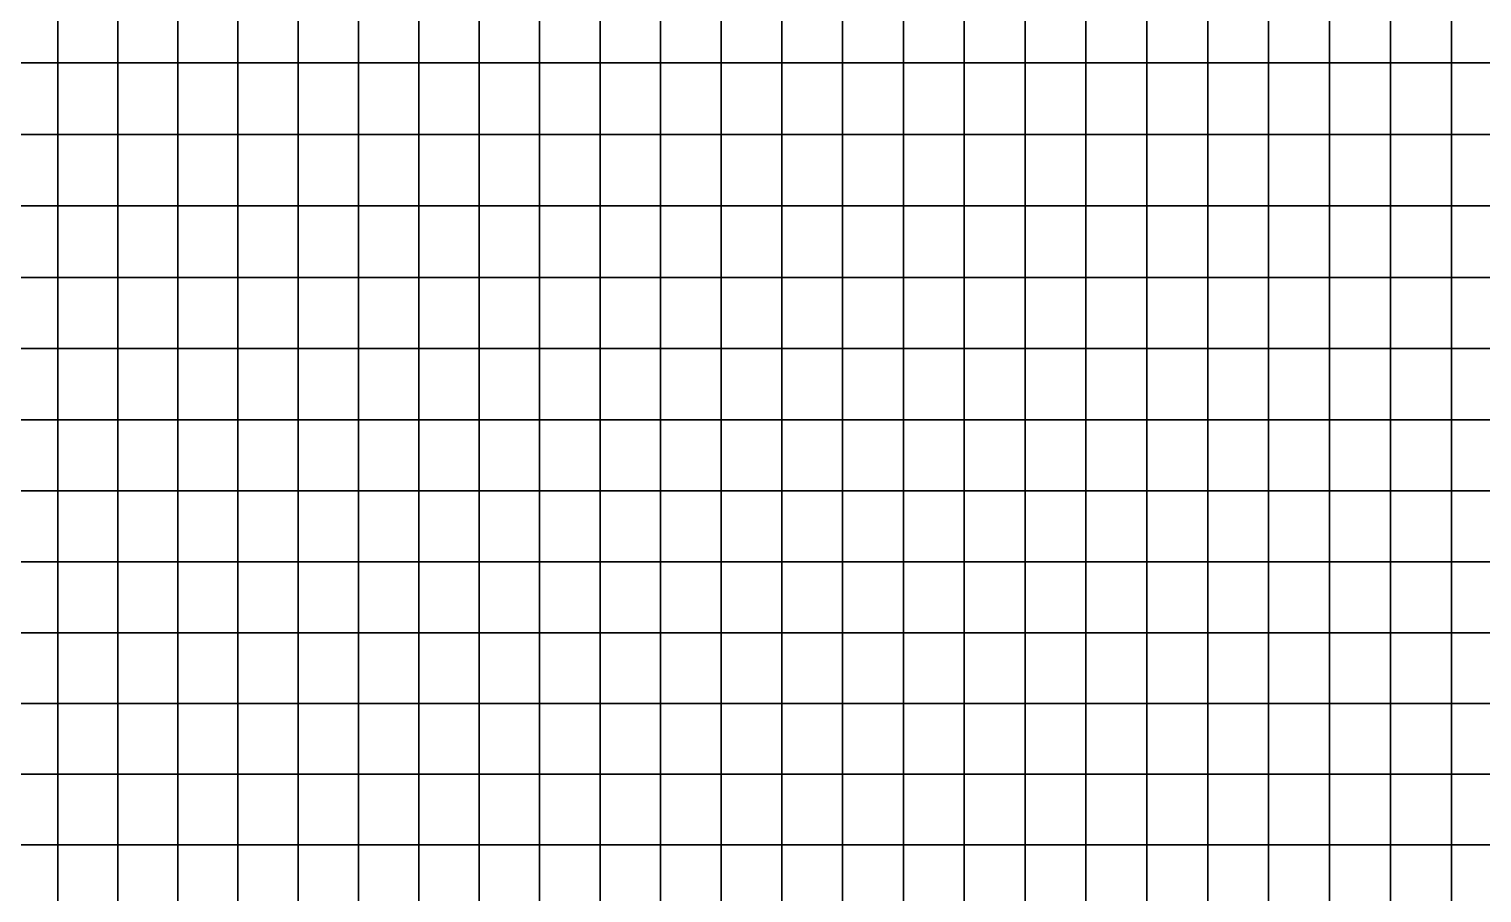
# Model space of a CAD drawing. Header units: inches. Extents: x 35.3 to 60.3, y 27 to 57.
# Drawn here: x 41.57 to 47.92, y 30.82 to 34.6 of the extents above; entities that cross this region are included whole.
import ezdxf

# ---------------------------------------------------------------- set-up
doc = ezdxf.new("R2010")
doc.units = ezdxf.units.IN
doc.header["$MEASUREMENT"] = 0
doc.layers.add('Shell', color=1, linetype='Continuous')

msp = doc.modelspace()

# ---------------------------------------------------------------- linework, layer by layer
at = {"layer": 'Shell'}
for points in [[(41.6937, 34.7638, 15.6587), (41.4321, 34.7638, 15.6075), (41.4321, 34.4503, 15.5563), (41.6937, 34.4503, 15.6075)], [(41.9557, 34.7638, 15.7077), (41.6937, 34.7638, 15.6587), (41.6937, 34.4503, 15.6075), (41.9557, 34.4503, 15.6566)], [(42.2181, 34.7638, 15.7546), (41.9557, 34.7638, 15.7077), (41.9557, 34.4503, 15.6566), (42.2181, 34.4503, 15.7035)], [(42.4808, 34.7638, 15.7993), (42.2181, 34.7638, 15.7546), (42.2181, 34.4503, 15.7035), (42.4808, 34.4503, 15.7482)], [(42.7439, 34.7638, 15.8419), (42.4808, 34.7638, 15.7993), (42.4808, 34.4503, 15.7482), (42.7439, 34.4503, 15.7908)], [(43.0074, 34.7638, 15.8823), (42.7439, 34.7638, 15.8419), (42.7439, 34.4503, 15.7908), (43.0074, 34.4503, 15.8312)], [(43.2712, 34.7638, 15.9206), (43.0074, 34.7638, 15.8823), (43.0074, 34.4503, 15.8312), (43.2712, 34.4503, 15.8694)], [(43.5353, 34.7638, 15.9566), (43.2712, 34.7638, 15.9206), (43.2712, 34.4503, 15.8694), (43.5353, 34.4503, 15.9055)], [(43.5353, 34.7638, 15.9566), (43.5353, 34.4503, 15.9055), (43.7996, 34.4503, 15.9394), (43.7996, 34.7638, 15.9905)], [(43.7996, 34.7638, 15.9905), (43.7996, 34.4503, 15.9394), (44.0643, 34.4503, 15.9711), (44.0643, 34.7638, 16.0222)], [(44.0643, 34.7638, 16.0222), (44.0643, 34.4503, 15.9711), (44.3292, 34.4503, 16.0006), (44.3292, 34.7638, 16.0517)], [(44.3292, 34.7638, 16.0517), (44.3292, 34.4503, 16.0006), (44.5943, 34.4503, 16.028), (44.5943, 34.7638, 16.0791)], [(44.5943, 34.7638, 16.0791), (44.5943, 34.4503, 16.028), (44.8597, 34.4503, 16.0531), (44.8597, 34.7638, 16.1043)], [(44.8597, 34.7638, 16.1043), (44.8597, 34.4503, 16.0531), (45.1252, 34.4503, 16.0761), (45.1252, 34.7638, 16.1272)], [(45.1252, 34.7638, 16.1272), (45.1252, 34.4503, 16.0761), (45.3909, 34.4503, 16.0969), (45.3909, 34.7638, 16.1481)], [(45.3909, 34.7638, 16.1481), (45.3909, 34.4503, 16.0969), (45.6568, 34.4503, 16.1155), (45.6568, 34.7638, 16.1667)], [(45.9228, 34.7638, 16.1831), (45.6568, 34.7638, 16.1667), (45.6568, 34.4503, 16.1155), (45.9228, 34.4503, 16.132)], [(46.189, 34.7638, 16.1973), (45.9228, 34.7638, 16.1831), (45.9228, 34.4503, 16.132), (46.189, 34.4503, 16.1462)], [(46.4553, 34.7638, 16.2094), (46.189, 34.7638, 16.1973), (46.189, 34.4503, 16.1462), (46.4553, 34.4503, 16.1583)], [(46.7216, 34.7638, 16.2193), (46.4553, 34.7638, 16.2094), (46.4553, 34.4503, 16.1583), (46.7216, 34.4503, 16.1681)], [(46.9881, 34.7638, 16.2269), (46.7216, 34.7638, 16.2193), (46.7216, 34.4503, 16.1681), (46.9881, 34.4503, 16.1758)], [(47.2545, 34.7638, 16.2324), (46.9881, 34.7638, 16.2269), (46.9881, 34.4503, 16.1758), (47.2545, 34.4503, 16.1813)], [(47.5211, 34.7638, 16.2357), (47.2545, 34.7638, 16.2324), (47.2545, 34.4503, 16.1813), (47.5211, 34.4503, 16.1846)], [(47.7876, 34.7638, 16.2368), (47.5211, 34.7638, 16.2357), (47.5211, 34.4503, 16.1846), (47.7876, 34.4503, 16.1857)], [(47.7876, 34.7638, 16.2368), (47.7876, 34.4503, 16.1857), (48.0541, 34.4503, 16.1846), (48.0541, 34.7638, 16.2357)], [(41.6937, 34.1372, 15.5542), (41.6937, 34.4503, 15.6075), (41.4321, 34.4503, 15.5563), (41.4321, 34.1372, 15.503)], [(41.9557, 34.1372, 15.6033), (41.9557, 34.4503, 15.6566), (41.6937, 34.4503, 15.6075), (41.6937, 34.1372, 15.5542)], [(42.2181, 34.1372, 15.6502), (42.2181, 34.4503, 15.7035), (41.9557, 34.4503, 15.6566), (41.9557, 34.1372, 15.6033)], [(42.4808, 34.1372, 15.6949), (42.4808, 34.4503, 15.7482), (42.2181, 34.4503, 15.7035), (42.2181, 34.1372, 15.6502)], [(42.7439, 34.1372, 15.7375), (42.7439, 34.4503, 15.7908), (42.4808, 34.4503, 15.7482), (42.4808, 34.1372, 15.6949)], [(43.0074, 34.1372, 15.7779), (43.0074, 34.4503, 15.8312), (42.7439, 34.4503, 15.7908), (42.7439, 34.1372, 15.7375)], [(43.2712, 34.1372, 15.8161), (43.2712, 34.4503, 15.8694), (43.0074, 34.4503, 15.8312), (43.0074, 34.1372, 15.7779)], [(43.5353, 34.1372, 15.8522), (43.5353, 34.4503, 15.9055), (43.2712, 34.4503, 15.8694), (43.2712, 34.1372, 15.8161)], [(43.5353, 34.1372, 15.8522), (43.7996, 34.1372, 15.8861), (43.7996, 34.4503, 15.9394), (43.5353, 34.4503, 15.9055)], [(43.7996, 34.1372, 15.8861), (44.0643, 34.1372, 15.9178), (44.0643, 34.4503, 15.9711), (43.7996, 34.4503, 15.9394)], [(44.0643, 34.1372, 15.9178), (44.3292, 34.1372, 15.9473), (44.3292, 34.4503, 16.0006), (44.0643, 34.4503, 15.9711)], [(44.3292, 34.1372, 15.9473), (44.5943, 34.1372, 15.9747), (44.5943, 34.4503, 16.028), (44.3292, 34.4503, 16.0006)], [(44.5943, 34.1372, 15.9747), (44.8597, 34.1372, 15.9998), (44.8597, 34.4503, 16.0531), (44.5943, 34.4503, 16.028)], [(44.8597, 34.1372, 15.9998), (45.1252, 34.1372, 16.0228), (45.1252, 34.4503, 16.0761), (44.8597, 34.4503, 16.0531)], [(45.1252, 34.1372, 16.0228), (45.3909, 34.1372, 16.0436), (45.3909, 34.4503, 16.0969), (45.1252, 34.4503, 16.0761)], [(45.3909, 34.1372, 16.0436), (45.6568, 34.1372, 16.0622), (45.6568, 34.4503, 16.1155), (45.3909, 34.4503, 16.0969)], [(45.9228, 34.1372, 16.0787), (45.9228, 34.4503, 16.132), (45.6568, 34.4503, 16.1155), (45.6568, 34.1372, 16.0622)], [(46.189, 34.1372, 16.0929), (46.189, 34.4503, 16.1462), (45.9228, 34.4503, 16.132), (45.9228, 34.1372, 16.0787)], [(46.4553, 34.1372, 16.105), (46.4553, 34.4503, 16.1583), (46.189, 34.4503, 16.1462), (46.189, 34.1372, 16.0929)], [(46.7216, 34.1372, 16.1148), (46.7216, 34.4503, 16.1681), (46.4553, 34.4503, 16.1583), (46.4553, 34.1372, 16.105)], [(46.9881, 34.1372, 16.1225), (46.9881, 34.4503, 16.1758), (46.7216, 34.4503, 16.1681), (46.7216, 34.1372, 16.1148)], [(47.2545, 34.1372, 16.128), (47.2545, 34.4503, 16.1813), (46.9881, 34.4503, 16.1758), (46.9881, 34.1372, 16.1225)], [(47.5211, 34.1372, 16.1313), (47.5211, 34.4503, 16.1846), (47.2545, 34.4503, 16.1813), (47.2545, 34.1372, 16.128)], [(47.7876, 34.1372, 16.1324), (47.7876, 34.4503, 16.1857), (47.5211, 34.4503, 16.1846), (47.5211, 34.1372, 16.1313)], [(47.7876, 34.1372, 16.1324), (48.0541, 34.1372, 16.1313), (48.0541, 34.4503, 16.1846), (47.7876, 34.4503, 16.1857)], [(41.6937, 33.8245, 15.4988), (41.6937, 34.1372, 15.5542), (41.4321, 34.1372, 15.503), (41.4321, 33.8245, 15.4476)], [(41.9557, 33.8245, 15.5478), (41.9557, 34.1372, 15.6033), (41.6937, 34.1372, 15.5542), (41.6937, 33.8245, 15.4988)], [(42.2181, 33.8245, 15.5947), (42.2181, 34.1372, 15.6502), (41.9557, 34.1372, 15.6033), (41.9557, 33.8245, 15.5478)], [(42.4808, 33.8245, 15.6395), (42.4808, 34.1372, 15.6949), (42.2181, 34.1372, 15.6502), (42.2181, 33.8245, 15.5947)], [(42.7439, 33.8245, 15.682), (42.7439, 34.1372, 15.7375), (42.4808, 34.1372, 15.6949), (42.4808, 33.8245, 15.6395)], [(43.0074, 33.8245, 15.7224), (43.0074, 34.1372, 15.7779), (42.7439, 34.1372, 15.7375), (42.7439, 33.8245, 15.682)], [(43.2712, 33.8245, 15.7607), (43.2712, 34.1372, 15.8161), (43.0074, 34.1372, 15.7779), (43.0074, 33.8245, 15.7224)], [(43.5353, 33.8245, 15.7967), (43.5353, 34.1372, 15.8522), (43.2712, 34.1372, 15.8161), (43.2712, 33.8245, 15.7607)], [(43.5353, 33.8245, 15.7967), (43.7996, 33.8245, 15.8306), (43.7996, 34.1372, 15.8861), (43.5353, 34.1372, 15.8522)], [(43.7996, 33.8245, 15.8306), (44.0643, 33.8245, 15.8623), (44.0643, 34.1372, 15.9178), (43.7996, 34.1372, 15.8861)], [(44.0643, 33.8245, 15.8623), (44.3292, 33.8245, 15.8919), (44.3292, 34.1372, 15.9473), (44.0643, 34.1372, 15.9178)], [(44.3292, 33.8245, 15.8919), (44.5943, 33.8245, 15.9192), (44.5943, 34.1372, 15.9747), (44.3292, 34.1372, 15.9473)], [(44.5943, 33.8245, 15.9192), (44.8597, 33.8245, 15.9444), (44.8597, 34.1372, 15.9998), (44.5943, 34.1372, 15.9747)], [(44.8597, 33.8245, 15.9444), (45.1252, 33.8245, 15.9674), (45.1252, 34.1372, 16.0228), (44.8597, 34.1372, 15.9998)], [(45.1252, 33.8245, 15.9674), (45.3909, 33.8245, 15.9882), (45.3909, 34.1372, 16.0436), (45.1252, 34.1372, 16.0228)], [(45.3909, 33.8245, 15.9882), (45.6568, 33.8245, 16.0068), (45.6568, 34.1372, 16.0622), (45.3909, 34.1372, 16.0436)], [(45.9228, 33.8245, 16.0232), (45.9228, 34.1372, 16.0787), (45.6568, 34.1372, 16.0622), (45.6568, 33.8245, 16.0068)], [(46.189, 33.8245, 16.0375), (46.189, 34.1372, 16.0929), (45.9228, 34.1372, 16.0787), (45.9228, 33.8245, 16.0232)], [(46.4553, 33.8245, 16.0495), (46.4553, 34.1372, 16.105), (46.189, 34.1372, 16.0929), (46.189, 33.8245, 16.0375)], [(46.7216, 33.8245, 16.0594), (46.7216, 34.1372, 16.1148), (46.4553, 34.1372, 16.105), (46.4553, 33.8245, 16.0495)], [(46.9881, 33.8245, 16.0671), (46.9881, 34.1372, 16.1225), (46.7216, 34.1372, 16.1148), (46.7216, 33.8245, 16.0594)], [(47.2545, 33.8245, 16.0726), (47.2545, 34.1372, 16.128), (46.9881, 34.1372, 16.1225), (46.9881, 33.8245, 16.0671)], [(47.5211, 33.8245, 16.0758), (47.5211, 34.1372, 16.1313), (47.2545, 34.1372, 16.128), (47.2545, 33.8245, 16.0726)], [(47.7876, 33.8245, 16.0769), (47.7876, 34.1372, 16.1324), (47.5211, 34.1372, 16.1313), (47.5211, 33.8245, 16.0758)], [(47.7876, 33.8245, 16.0769), (48.0541, 33.8245, 16.0758), (48.0541, 34.1372, 16.1313), (47.7876, 34.1372, 16.1324)], [(41.6937, 33.5121, 15.4412), (41.6937, 33.8245, 15.4988), (41.4321, 33.8245, 15.4476), (41.4321, 33.5121, 15.39)], [(41.9557, 33.5121, 15.4903), (41.9557, 33.8245, 15.5478), (41.6937, 33.8245, 15.4988), (41.6937, 33.5121, 15.4412)], [(42.2181, 33.5121, 15.5371), (42.2181, 33.8245, 15.5947), (41.9557, 33.8245, 15.5478), (41.9557, 33.5121, 15.4903)], [(42.4808, 33.5121, 15.5819), (42.4808, 33.8245, 15.6395), (42.2181, 33.8245, 15.5947), (42.2181, 33.5121, 15.5371)], [(42.7439, 33.5121, 15.6244), (42.7439, 33.8245, 15.682), (42.4808, 33.8245, 15.6395), (42.4808, 33.5121, 15.5819)], [(43.0074, 33.5121, 15.6649), (43.0074, 33.8245, 15.7224), (42.7439, 33.8245, 15.682), (42.7439, 33.5121, 15.6244)], [(43.2712, 33.5121, 15.7031), (43.2712, 33.8245, 15.7607), (43.0074, 33.8245, 15.7224), (43.0074, 33.5121, 15.6649)], [(43.5353, 33.5121, 15.7391), (43.5353, 33.8245, 15.7967), (43.2712, 33.8245, 15.7607), (43.2712, 33.5121, 15.7031)], [(43.5353, 33.5121, 15.7391), (43.7996, 33.5121, 15.773), (43.7996, 33.8245, 15.8306), (43.5353, 33.8245, 15.7967)], [(43.7996, 33.5121, 15.773), (44.0643, 33.5121, 15.8047), (44.0643, 33.8245, 15.8623), (43.7996, 33.8245, 15.8306)], [(44.0643, 33.5121, 15.8047), (44.3292, 33.5121, 15.8343), (44.3292, 33.8245, 15.8919), (44.0643, 33.8245, 15.8623)], [(44.3292, 33.5121, 15.8343), (44.5943, 33.5121, 15.8616), (44.5943, 33.8245, 15.9192), (44.3292, 33.8245, 15.8919)], [(44.5943, 33.5121, 15.8616), (44.8597, 33.5121, 15.8868), (44.8597, 33.8245, 15.9444), (44.5943, 33.8245, 15.9192)], [(44.8597, 33.5121, 15.8868), (45.1252, 33.5121, 15.9098), (45.1252, 33.8245, 15.9674), (44.8597, 33.8245, 15.9444)], [(45.1252, 33.5121, 15.9098), (45.3909, 33.5121, 15.9306), (45.3909, 33.8245, 15.9882), (45.1252, 33.8245, 15.9674)], [(45.3909, 33.5121, 15.9306), (45.6568, 33.5121, 15.9492), (45.6568, 33.8245, 16.0068), (45.3909, 33.8245, 15.9882)], [(45.9228, 33.5121, 15.9656), (45.9228, 33.8245, 16.0232), (45.6568, 33.8245, 16.0068), (45.6568, 33.5121, 15.9492)], [(46.189, 33.5121, 15.9799), (46.189, 33.8245, 16.0375), (45.9228, 33.8245, 16.0232), (45.9228, 33.5121, 15.9656)], [(46.4553, 33.5121, 15.9919), (46.4553, 33.8245, 16.0495), (46.189, 33.8245, 16.0375), (46.189, 33.5121, 15.9799)], [(46.7216, 33.5121, 16.0018), (46.7216, 33.8245, 16.0594), (46.4553, 33.8245, 16.0495), (46.4553, 33.5121, 15.9919)], [(46.9881, 33.5121, 16.0095), (46.9881, 33.8245, 16.0671), (46.7216, 33.8245, 16.0594), (46.7216, 33.5121, 16.0018)], [(47.2545, 33.5121, 16.015), (47.2545, 33.8245, 16.0726), (46.9881, 33.8245, 16.0671), (46.9881, 33.5121, 16.0095)], [(47.5211, 33.5121, 16.0183), (47.5211, 33.8245, 16.0758), (47.2545, 33.8245, 16.0726), (47.2545, 33.5121, 16.015)], [(47.7876, 33.5121, 16.0194), (47.7876, 33.8245, 16.0769), (47.5211, 33.8245, 16.0758), (47.5211, 33.5121, 16.0183)], [(47.7876, 33.5121, 16.0194), (48.0541, 33.5121, 16.0183), (48.0541, 33.8245, 16.0758), (47.7876, 33.8245, 16.0769)], [(41.6937, 33.2002, 15.3815), (41.6937, 33.5121, 15.4412), (41.4321, 33.5121, 15.39), (41.4321, 33.2002, 15.3303)], [(41.9557, 33.2002, 15.4305), (41.9557, 33.5121, 15.4903), (41.6937, 33.5121, 15.4412), (41.6937, 33.2002, 15.3815)], [(42.2181, 33.2002, 15.4774), (42.2181, 33.5121, 15.5371), (41.9557, 33.5121, 15.4903), (41.9557, 33.2002, 15.4305)], [(42.4808, 33.2002, 15.5221), (42.4808, 33.5121, 15.5819), (42.2181, 33.5121, 15.5371), (42.2181, 33.2002, 15.4774)], [(42.7439, 33.2002, 15.5647), (42.7439, 33.5121, 15.6244), (42.4808, 33.5121, 15.5819), (42.4808, 33.2002, 15.5221)], [(43.0074, 33.2002, 15.6051), (43.0074, 33.5121, 15.6649), (42.7439, 33.5121, 15.6244), (42.7439, 33.2002, 15.5647)], [(43.2712, 33.2002, 15.6433), (43.2712, 33.5121, 15.7031), (43.0074, 33.5121, 15.6649), (43.0074, 33.2002, 15.6051)], [(43.5353, 33.2002, 15.6794), (43.5353, 33.5121, 15.7391), (43.2712, 33.5121, 15.7031), (43.2712, 33.2002, 15.6433)], [(43.5353, 33.2002, 15.6794), (43.7996, 33.2002, 15.7133), (43.7996, 33.5121, 15.773), (43.5353, 33.5121, 15.7391)], [(43.7996, 33.2002, 15.7133), (44.0643, 33.2002, 15.745), (44.0643, 33.5121, 15.8047), (43.7996, 33.5121, 15.773)], [(44.0643, 33.2002, 15.745), (44.3292, 33.2002, 15.7745), (44.3292, 33.5121, 15.8343), (44.0643, 33.5121, 15.8047)], [(44.3292, 33.2002, 15.7745), (44.5943, 33.2002, 15.8019), (44.5943, 33.5121, 15.8616), (44.3292, 33.5121, 15.8343)], [(44.5943, 33.2002, 15.8019), (44.8597, 33.2002, 15.827), (44.8597, 33.5121, 15.8868), (44.5943, 33.5121, 15.8616)], [(44.8597, 33.2002, 15.827), (45.1252, 33.2002, 15.85), (45.1252, 33.5121, 15.9098), (44.8597, 33.5121, 15.8868)], [(45.1252, 33.2002, 15.85), (45.3909, 33.2002, 15.8708), (45.3909, 33.5121, 15.9306), (45.1252, 33.5121, 15.9098)], [(45.3909, 33.2002, 15.8708), (45.6568, 33.2002, 15.8895), (45.6568, 33.5121, 15.9492), (45.3909, 33.5121, 15.9306)], [(45.9228, 33.2002, 15.9059), (45.9228, 33.5121, 15.9656), (45.6568, 33.5121, 15.9492), (45.6568, 33.2002, 15.8895)], [(46.189, 33.2002, 15.9201), (46.189, 33.5121, 15.9799), (45.9228, 33.5121, 15.9656), (45.9228, 33.2002, 15.9059)], [(46.4553, 33.2002, 15.9322), (46.4553, 33.5121, 15.9919), (46.189, 33.5121, 15.9799), (46.189, 33.2002, 15.9201)], [(46.7216, 33.2002, 15.9421), (46.7216, 33.5121, 16.0018), (46.4553, 33.5121, 15.9919), (46.4553, 33.2002, 15.9322)], [(46.9881, 33.2002, 15.9497), (46.9881, 33.5121, 16.0095), (46.7216, 33.5121, 16.0018), (46.7216, 33.2002, 15.9421)], [(47.2545, 33.2002, 15.9552), (47.2545, 33.5121, 16.015), (46.9881, 33.5121, 16.0095), (46.9881, 33.2002, 15.9497)], [(47.5211, 33.2002, 15.9585), (47.5211, 33.5121, 16.0183), (47.2545, 33.5121, 16.015), (47.2545, 33.2002, 15.9552)], [(47.7876, 33.2002, 15.9596), (47.7876, 33.5121, 16.0194), (47.5211, 33.5121, 16.0183), (47.5211, 33.2002, 15.9585)], [(47.7876, 33.2002, 15.9596), (48.0541, 33.2002, 15.9585), (48.0541, 33.5121, 16.0183), (47.7876, 33.5121, 16.0194)], [(41.6937, 32.8886, 15.3196), (41.6937, 33.2002, 15.3815), (41.4321, 33.2002, 15.3303), (41.4321, 32.8886, 15.2684)], [(41.9557, 32.8886, 15.3686), (41.9557, 33.2002, 15.4305), (41.6937, 33.2002, 15.3815), (41.6937, 32.8886, 15.3196)], [(42.2181, 32.8886, 15.4155), (42.2181, 33.2002, 15.4774), (41.9557, 33.2002, 15.4305), (41.9557, 32.8886, 15.3686)], [(42.4808, 32.8886, 15.4602), (42.4808, 33.2002, 15.5221), (42.2181, 33.2002, 15.4774), (42.2181, 32.8886, 15.4155)], [(42.7439, 32.8886, 15.5028), (42.7439, 33.2002, 15.5647), (42.4808, 33.2002, 15.5221), (42.4808, 32.8886, 15.4602)], [(43.0074, 32.8886, 15.5432), (43.0074, 33.2002, 15.6051), (42.7439, 33.2002, 15.5647), (42.7439, 32.8886, 15.5028)], [(43.2712, 32.8886, 15.5815), (43.2712, 33.2002, 15.6433), (43.0074, 33.2002, 15.6051), (43.0074, 32.8886, 15.5432)], [(43.5353, 32.8886, 15.6175), (43.5353, 33.2002, 15.6794), (43.2712, 33.2002, 15.6433), (43.2712, 32.8886, 15.5815)], [(43.5353, 32.8886, 15.6175), (43.7996, 32.8886, 15.6514), (43.7996, 33.2002, 15.7133), (43.5353, 33.2002, 15.6794)], [(43.7996, 32.8886, 15.6514), (44.0643, 32.8886, 15.6831), (44.0643, 33.2002, 15.745), (43.7996, 33.2002, 15.7133)], [(44.0643, 32.8886, 15.6831), (44.3292, 32.8886, 15.7126), (44.3292, 33.2002, 15.7745), (44.0643, 33.2002, 15.745)], [(44.3292, 32.8886, 15.7126), (44.5943, 32.8886, 15.74), (44.5943, 33.2002, 15.8019), (44.3292, 33.2002, 15.7745)], [(44.5943, 32.8886, 15.74), (44.8597, 32.8886, 15.7652), (44.8597, 33.2002, 15.827), (44.5943, 33.2002, 15.8019)], [(44.8597, 32.8886, 15.7652), (45.1252, 32.8886, 15.7881), (45.1252, 33.2002, 15.85), (44.8597, 33.2002, 15.827)], [(45.1252, 32.8886, 15.7881), (45.3909, 32.8886, 15.809), (45.3909, 33.2002, 15.8708), (45.1252, 33.2002, 15.85)], [(45.3909, 32.8886, 15.809), (45.6568, 32.8886, 15.8276), (45.6568, 33.2002, 15.8895), (45.3909, 33.2002, 15.8708)], [(45.9228, 32.8886, 15.844), (45.9228, 33.2002, 15.9059), (45.6568, 33.2002, 15.8895), (45.6568, 32.8886, 15.8276)], [(46.189, 32.8886, 15.8582), (46.189, 33.2002, 15.9201), (45.9228, 33.2002, 15.9059), (45.9228, 32.8886, 15.844)], [(46.4553, 32.8886, 15.8703), (46.4553, 33.2002, 15.9322), (46.189, 33.2002, 15.9201), (46.189, 32.8886, 15.8582)], [(46.7216, 32.8886, 15.8802), (46.7216, 33.2002, 15.9421), (46.4553, 33.2002, 15.9322), (46.4553, 32.8886, 15.8703)], [(46.9881, 32.8886, 15.8878), (46.9881, 33.2002, 15.9497), (46.7216, 33.2002, 15.9421), (46.7216, 32.8886, 15.8802)], [(47.2545, 32.8886, 15.8933), (47.2545, 33.2002, 15.9552), (46.9881, 33.2002, 15.9497), (46.9881, 32.8886, 15.8878)], [(47.5211, 32.8886, 15.8966), (47.5211, 33.2002, 15.9585), (47.2545, 33.2002, 15.9552), (47.2545, 32.8886, 15.8933)], [(47.7876, 32.8886, 15.8977), (47.7876, 33.2002, 15.9596), (47.5211, 33.2002, 15.9585), (47.5211, 32.8886, 15.8966)], [(47.7876, 32.8886, 15.8977), (48.0541, 32.8886, 15.8966), (48.0541, 33.2002, 15.9585), (47.7876, 33.2002, 15.9596)], [(41.6937, 32.5775, 15.2555), (41.6937, 32.8886, 15.3196), (41.4321, 32.8886, 15.2684), (41.4321, 32.5775, 15.2044)], [(41.9557, 32.5775, 15.3046), (41.9557, 32.8886, 15.3686), (41.6937, 32.8886, 15.3196), (41.6937, 32.5775, 15.2555)], [(42.2181, 32.5775, 15.3515), (42.2181, 32.8886, 15.4155), (41.9557, 32.8886, 15.3686), (41.9557, 32.5775, 15.3046)], [(42.4808, 32.5775, 15.3962), (42.4808, 32.8886, 15.4602), (42.2181, 32.8886, 15.4155), (42.2181, 32.5775, 15.3515)], [(42.7439, 32.5775, 15.4388), (42.7439, 32.8886, 15.5028), (42.4808, 32.8886, 15.4602), (42.4808, 32.5775, 15.3962)], [(43.0074, 32.5775, 15.4792), (43.0074, 32.8886, 15.5432), (42.7439, 32.8886, 15.5028), (42.7439, 32.5775, 15.4388)], [(43.2712, 32.5775, 15.5174), (43.2712, 32.8886, 15.5815), (43.0074, 32.8886, 15.5432), (43.0074, 32.5775, 15.4792)], [(43.5353, 32.5775, 15.5535), (43.5353, 32.8886, 15.6175), (43.2712, 32.8886, 15.5815), (43.2712, 32.5775, 15.5174)], [(43.5353, 32.5775, 15.5535), (43.7996, 32.5775, 15.5874), (43.7996, 32.8886, 15.6514), (43.5353, 32.8886, 15.6175)], [(43.7996, 32.5775, 15.5874), (44.0643, 32.5775, 15.6191), (44.0643, 32.8886, 15.6831), (43.7996, 32.8886, 15.6514)], [(44.0643, 32.5775, 15.6191), (44.3292, 32.5775, 15.6486), (44.3292, 32.8886, 15.7126), (44.0643, 32.8886, 15.6831)], [(44.3292, 32.5775, 15.6486), (44.5943, 32.5775, 15.676), (44.5943, 32.8886, 15.74), (44.3292, 32.8886, 15.7126)], [(44.5943, 32.5775, 15.676), (44.8597, 32.5775, 15.7011), (44.8597, 32.8886, 15.7652), (44.5943, 32.8886, 15.74)], [(44.8597, 32.5775, 15.7011), (45.1252, 32.5775, 15.7241), (45.1252, 32.8886, 15.7881), (44.8597, 32.8886, 15.7652)], [(45.1252, 32.5775, 15.7241), (45.3909, 32.5775, 15.7449), (45.3909, 32.8886, 15.809), (45.1252, 32.8886, 15.7881)], [(45.3909, 32.5775, 15.7449), (45.6568, 32.5775, 15.7635), (45.6568, 32.8886, 15.8276), (45.3909, 32.8886, 15.809)], [(45.9228, 32.5775, 15.78), (45.9228, 32.8886, 15.844), (45.6568, 32.8886, 15.8276), (45.6568, 32.5775, 15.7635)], [(46.189, 32.5775, 15.7942), (46.189, 32.8886, 15.8582), (45.9228, 32.8886, 15.844), (45.9228, 32.5775, 15.78)], [(46.4553, 32.5775, 15.8063), (46.4553, 32.8886, 15.8703), (46.189, 32.8886, 15.8582), (46.189, 32.5775, 15.7942)], [(46.7216, 32.5775, 15.8161), (46.7216, 32.8886, 15.8802), (46.4553, 32.8886, 15.8703), (46.4553, 32.5775, 15.8063)], [(46.9881, 32.5775, 15.8238), (46.9881, 32.8886, 15.8878), (46.7216, 32.8886, 15.8802), (46.7216, 32.5775, 15.8161)], [(47.2545, 32.5775, 15.8293), (47.2545, 32.8886, 15.8933), (46.9881, 32.8886, 15.8878), (46.9881, 32.5775, 15.8238)], [(47.5211, 32.5775, 15.8326), (47.5211, 32.8886, 15.8966), (47.2545, 32.8886, 15.8933), (47.2545, 32.5775, 15.8293)], [(47.7876, 32.5775, 15.8337), (47.7876, 32.8886, 15.8977), (47.5211, 32.8886, 15.8966), (47.5211, 32.5775, 15.8326)], [(47.7876, 32.5775, 15.8337), (48.0541, 32.5775, 15.8326), (48.0541, 32.8886, 15.8966), (47.7876, 32.8886, 15.8977)], [(41.6937, 32.2669, 15.1894), (41.6937, 32.5775, 15.2555), (41.4321, 32.5775, 15.2044), (41.4321, 32.2669, 15.1382)], [(41.9557, 32.2669, 15.2384), (41.9557, 32.5775, 15.3046), (41.6937, 32.5775, 15.2555), (41.6937, 32.2669, 15.1894)], [(42.2181, 32.2669, 15.2853), (42.2181, 32.5775, 15.3515), (41.9557, 32.5775, 15.3046), (41.9557, 32.2669, 15.2384)], [(42.4808, 32.2669, 15.33), (42.4808, 32.5775, 15.3962), (42.2181, 32.5775, 15.3515), (42.2181, 32.2669, 15.2853)], [(42.7439, 32.2669, 15.3726), (42.7439, 32.5775, 15.4388), (42.4808, 32.5775, 15.3962), (42.4808, 32.2669, 15.33)], [(43.0074, 32.2669, 15.413), (43.0074, 32.5775, 15.4792), (42.7439, 32.5775, 15.4388), (42.7439, 32.2669, 15.3726)], [(43.2712, 32.2669, 15.4513), (43.2712, 32.5775, 15.5174), (43.0074, 32.5775, 15.4792), (43.0074, 32.2669, 15.413)], [(43.5353, 32.2669, 15.4873), (43.5353, 32.5775, 15.5535), (43.2712, 32.5775, 15.5174), (43.2712, 32.2669, 15.4513)], [(43.5353, 32.2669, 15.4873), (43.7996, 32.2669, 15.5212), (43.7996, 32.5775, 15.5874), (43.5353, 32.5775, 15.5535)], [(43.7996, 32.2669, 15.5212), (44.0643, 32.2669, 15.5529), (44.0643, 32.5775, 15.6191), (43.7996, 32.5775, 15.5874)], [(44.0643, 32.2669, 15.5529), (44.3292, 32.2669, 15.5824), (44.3292, 32.5775, 15.6486), (44.0643, 32.5775, 15.6191)], [(44.3292, 32.2669, 15.5824), (44.5943, 32.2669, 15.6098), (44.5943, 32.5775, 15.676), (44.3292, 32.5775, 15.6486)], [(44.5943, 32.2669, 15.6098), (44.8597, 32.2669, 15.635), (44.8597, 32.5775, 15.7011), (44.5943, 32.5775, 15.676)], [(44.8597, 32.2669, 15.635), (45.1252, 32.2669, 15.658), (45.1252, 32.5775, 15.7241), (44.8597, 32.5775, 15.7011)], [(45.1252, 32.2669, 15.658), (45.3909, 32.2669, 15.6788), (45.3909, 32.5775, 15.7449), (45.1252, 32.5775, 15.7241)], [(45.3909, 32.2669, 15.6788), (45.6568, 32.2669, 15.6974), (45.6568, 32.5775, 15.7635), (45.3909, 32.5775, 15.7449)], [(45.9228, 32.2669, 15.7138), (45.9228, 32.5775, 15.78), (45.6568, 32.5775, 15.7635), (45.6568, 32.2669, 15.6974)], [(46.189, 32.2669, 15.728), (46.189, 32.5775, 15.7942), (45.9228, 32.5775, 15.78), (45.9228, 32.2669, 15.7138)], [(46.4553, 32.2669, 15.7401), (46.4553, 32.5775, 15.8063), (46.189, 32.5775, 15.7942), (46.189, 32.2669, 15.728)], [(46.7216, 32.2669, 15.75), (46.7216, 32.5775, 15.8161), (46.4553, 32.5775, 15.8063), (46.4553, 32.2669, 15.7401)], [(46.9881, 32.2669, 15.7576), (46.9881, 32.5775, 15.8238), (46.7216, 32.5775, 15.8161), (46.7216, 32.2669, 15.75)], [(47.2545, 32.2669, 15.7631), (47.2545, 32.5775, 15.8293), (46.9881, 32.5775, 15.8238), (46.9881, 32.2669, 15.7576)], [(47.5211, 32.2669, 15.7664), (47.5211, 32.5775, 15.8326), (47.2545, 32.5775, 15.8293), (47.2545, 32.2669, 15.7631)], [(47.7876, 32.2669, 15.7675), (47.7876, 32.5775, 15.8337), (47.5211, 32.5775, 15.8326), (47.5211, 32.2669, 15.7664)], [(47.7876, 32.2669, 15.7675), (48.0541, 32.2669, 15.7664), (48.0541, 32.5775, 15.8326), (47.7876, 32.5775, 15.8337)], [(41.6937, 31.9567, 15.1211), (41.6937, 32.2669, 15.1894), (41.4321, 32.2669, 15.1382), (41.4321, 31.9567, 15.0699)], [(41.9557, 31.9567, 15.1701), (41.9557, 32.2669, 15.2384), (41.6937, 32.2669, 15.1894), (41.6937, 31.9567, 15.1211)], [(42.2181, 31.9567, 15.217), (42.2181, 32.2669, 15.2853), (41.9557, 32.2669, 15.2384), (41.9557, 31.9567, 15.1701)], [(42.4808, 31.9567, 15.2617), (42.4808, 32.2669, 15.33), (42.2181, 32.2669, 15.2853), (42.2181, 31.9567, 15.217)], [(42.7439, 31.9567, 15.3043), (42.7439, 32.2669, 15.3726), (42.4808, 32.2669, 15.33), (42.4808, 31.9567, 15.2617)], [(43.0074, 31.9567, 15.3447), (43.0074, 32.2669, 15.413), (42.7439, 32.2669, 15.3726), (42.7439, 31.9567, 15.3043)], [(43.2712, 31.9567, 15.383), (43.2712, 32.2669, 15.4513), (43.0074, 32.2669, 15.413), (43.0074, 31.9567, 15.3447)], [(43.5353, 31.9567, 15.419), (43.5353, 32.2669, 15.4873), (43.2712, 32.2669, 15.4513), (43.2712, 31.9567, 15.383)], [(43.5353, 31.9567, 15.419), (43.7996, 31.9567, 15.4529), (43.7996, 32.2669, 15.5212), (43.5353, 32.2669, 15.4873)], [(43.7996, 31.9567, 15.4529), (44.0643, 31.9567, 15.4846), (44.0643, 32.2669, 15.5529), (43.7996, 32.2669, 15.5212)], [(44.0643, 31.9567, 15.4846), (44.3292, 31.9567, 15.5141), (44.3292, 32.2669, 15.5824), (44.0643, 32.2669, 15.5529)], [(44.3292, 31.9567, 15.5141), (44.5943, 31.9567, 15.5415), (44.5943, 32.2669, 15.6098), (44.3292, 32.2669, 15.5824)], [(44.5943, 31.9567, 15.5415), (44.8597, 31.9567, 15.5667), (44.8597, 32.2669, 15.635), (44.5943, 32.2669, 15.6098)], [(44.8597, 31.9567, 15.5667), (45.1252, 31.9567, 15.5896), (45.1252, 32.2669, 15.658), (44.8597, 32.2669, 15.635)], [(45.1252, 31.9567, 15.5896), (45.3909, 31.9567, 15.6104), (45.3909, 32.2669, 15.6788), (45.1252, 32.2669, 15.658)], [(45.3909, 31.9567, 15.6104), (45.6568, 31.9567, 15.6291), (45.6568, 32.2669, 15.6974), (45.3909, 32.2669, 15.6788)], [(45.9228, 31.9567, 15.6455), (45.9228, 32.2669, 15.7138), (45.6568, 32.2669, 15.6974), (45.6568, 31.9567, 15.6291)], [(46.189, 31.9567, 15.6597), (46.189, 32.2669, 15.728), (45.9228, 32.2669, 15.7138), (45.9228, 31.9567, 15.6455)], [(46.4553, 31.9567, 15.6718), (46.4553, 32.2669, 15.7401), (46.189, 32.2669, 15.728), (46.189, 31.9567, 15.6597)], [(46.7216, 31.9567, 15.6817), (46.7216, 32.2669, 15.75), (46.4553, 32.2669, 15.7401), (46.4553, 31.9567, 15.6718)], [(46.9881, 31.9567, 15.6893), (46.9881, 32.2669, 15.7576), (46.7216, 32.2669, 15.75), (46.7216, 31.9567, 15.6817)], [(47.2545, 31.9567, 15.6948), (47.2545, 32.2669, 15.7631), (46.9881, 32.2669, 15.7576), (46.9881, 31.9567, 15.6893)], [(47.5211, 31.9567, 15.6981), (47.5211, 32.2669, 15.7664), (47.2545, 32.2669, 15.7631), (47.2545, 31.9567, 15.6948)], [(47.7876, 31.9567, 15.6992), (47.7876, 32.2669, 15.7675), (47.5211, 32.2669, 15.7664), (47.5211, 31.9567, 15.6981)], [(47.7876, 31.9567, 15.6992), (48.0541, 31.9567, 15.6981), (48.0541, 32.2669, 15.7664), (47.7876, 32.2669, 15.7675)], [(41.6937, 31.9567, 15.1211), (41.4321, 31.9567, 15.0699), (41.4321, 31.647, 14.9994), (41.6937, 31.647, 15.0506)], [(41.9557, 31.9567, 15.1701), (41.6937, 31.9567, 15.1211), (41.6937, 31.647, 15.0506), (41.9557, 31.647, 15.0997)], [(42.2181, 31.9567, 15.217), (41.9557, 31.9567, 15.1701), (41.9557, 31.647, 15.0997), (42.2181, 31.647, 15.1466)], [(42.4808, 31.9567, 15.2617), (42.2181, 31.9567, 15.217), (42.2181, 31.647, 15.1466), (42.4808, 31.647, 15.1913)], [(42.7439, 31.9567, 15.3043), (42.4808, 31.9567, 15.2617), (42.4808, 31.647, 15.1913), (42.7439, 31.647, 15.2339)], [(43.0074, 31.9567, 15.3447), (42.7439, 31.9567, 15.3043), (42.7439, 31.647, 15.2339), (43.0074, 31.647, 15.2743)], [(43.2712, 31.9567, 15.383), (43.0074, 31.9567, 15.3447), (43.0074, 31.647, 15.2743), (43.2712, 31.647, 15.3125)], [(43.5353, 31.9567, 15.419), (43.2712, 31.9567, 15.383), (43.2712, 31.647, 15.3125), (43.5353, 31.647, 15.3486)], [(43.5353, 31.9567, 15.419), (43.5353, 31.647, 15.3486), (43.7996, 31.647, 15.3825), (43.7996, 31.9567, 15.4529)], [(43.7996, 31.9567, 15.4529), (43.7996, 31.647, 15.3825), (44.0643, 31.647, 15.4142), (44.0643, 31.9567, 15.4846)], [(44.0643, 31.9567, 15.4846), (44.0643, 31.647, 15.4142), (44.3292, 31.647, 15.4437), (44.3292, 31.9567, 15.5141)], [(44.3292, 31.9567, 15.5141), (44.3292, 31.647, 15.4437), (44.5943, 31.647, 15.471), (44.5943, 31.9567, 15.5415)], [(44.5943, 31.9567, 15.5415), (44.5943, 31.647, 15.471), (44.8597, 31.647, 15.4962), (44.8597, 31.9567, 15.5667)], [(44.8597, 31.9567, 15.5667), (44.8597, 31.647, 15.4962), (45.1252, 31.647, 15.5192), (45.1252, 31.9567, 15.5896)], [(45.1252, 31.9567, 15.5896), (45.1252, 31.647, 15.5192), (45.3909, 31.647, 15.54), (45.3909, 31.9567, 15.6104)], [(45.3909, 31.9567, 15.6104), (45.3909, 31.647, 15.54), (45.6568, 31.647, 15.5586), (45.6568, 31.9567, 15.6291)], [(45.9228, 31.9567, 15.6455), (45.6568, 31.9567, 15.6291), (45.6568, 31.647, 15.5586), (45.9228, 31.647, 15.5751)], [(46.189, 31.9567, 15.6597), (45.9228, 31.9567, 15.6455), (45.9228, 31.647, 15.5751), (46.189, 31.647, 15.5893)], [(46.4553, 31.9567, 15.6718), (46.189, 31.9567, 15.6597), (46.189, 31.647, 15.5893), (46.4553, 31.647, 15.6014)], [(46.7216, 31.9567, 15.6817), (46.4553, 31.9567, 15.6718), (46.4553, 31.647, 15.6014), (46.7216, 31.647, 15.6112)], [(46.9881, 31.9567, 15.6893), (46.7216, 31.9567, 15.6817), (46.7216, 31.647, 15.6112), (46.9881, 31.647, 15.6189)], [(47.2545, 31.9567, 15.6948), (46.9881, 31.9567, 15.6893), (46.9881, 31.647, 15.6189), (47.2545, 31.647, 15.6244)], [(47.5211, 31.9567, 15.6981), (47.2545, 31.9567, 15.6948), (47.2545, 31.647, 15.6244), (47.5211, 31.647, 15.6277)], [(47.7876, 31.9567, 15.6992), (47.5211, 31.9567, 15.6981), (47.5211, 31.647, 15.6277), (47.7876, 31.647, 15.6288)], [(47.7876, 31.9567, 15.6992), (47.7876, 31.647, 15.6288), (48.0541, 31.647, 15.6277), (48.0541, 31.9567, 15.6981)], [(41.6937, 31.647, 15.0506), (41.4321, 31.647, 14.9994), (41.4321, 31.3378, 14.927), (41.6937, 31.3378, 14.9782)], [(41.9557, 31.647, 15.0997), (41.6937, 31.647, 15.0506), (41.6937, 31.3378, 14.9782), (41.9557, 31.3378, 15.0272)], [(42.2181, 31.647, 15.1466), (41.9557, 31.647, 15.0997), (41.9557, 31.3378, 15.0272), (42.2181, 31.3378, 15.0741)], [(42.4808, 31.647, 15.1913), (42.2181, 31.647, 15.1466), (42.2181, 31.3378, 15.0741), (42.4808, 31.3378, 15.1189)], [(42.7439, 31.647, 15.2339), (42.4808, 31.647, 15.1913), (42.4808, 31.3378, 15.1189), (42.7439, 31.3378, 15.1614)], [(43.0074, 31.647, 15.2743), (42.7439, 31.647, 15.2339), (42.7439, 31.3378, 15.1614), (43.0074, 31.3378, 15.2018)], [(43.2712, 31.647, 15.3125), (43.0074, 31.647, 15.2743), (43.0074, 31.3378, 15.2018), (43.2712, 31.3378, 15.2401)], [(43.5353, 31.647, 15.3486), (43.2712, 31.647, 15.3125), (43.2712, 31.3378, 15.2401), (43.5353, 31.3378, 15.2761)], [(43.5353, 31.647, 15.3486), (43.5353, 31.3378, 15.2761), (43.7996, 31.3378, 15.31), (43.7996, 31.647, 15.3825)], [(43.7996, 31.647, 15.3825), (43.7996, 31.3378, 15.31), (44.0643, 31.3378, 15.3417), (44.0643, 31.647, 15.4142)], [(44.0643, 31.647, 15.4142), (44.0643, 31.3378, 15.3417), (44.3292, 31.3378, 15.3713), (44.3292, 31.647, 15.4437)], [(44.3292, 31.647, 15.4437), (44.3292, 31.3378, 15.3713), (44.5943, 31.3378, 15.3986), (44.5943, 31.647, 15.471)], [(44.5943, 31.647, 15.471), (44.5943, 31.3378, 15.3986), (44.8597, 31.3378, 15.4238), (44.8597, 31.647, 15.4962)], [(44.8597, 31.647, 15.4962), (44.8597, 31.3378, 15.4238), (45.1252, 31.3378, 15.4468), (45.1252, 31.647, 15.5192)], [(45.1252, 31.647, 15.5192), (45.1252, 31.3378, 15.4468), (45.3909, 31.3378, 15.4676), (45.3909, 31.647, 15.54)], [(45.3909, 31.647, 15.54), (45.3909, 31.3378, 15.4676), (45.6568, 31.3378, 15.4862), (45.6568, 31.647, 15.5586)], [(45.9228, 31.647, 15.5751), (45.6568, 31.647, 15.5586), (45.6568, 31.3378, 15.4862), (45.9228, 31.3378, 15.5026)], [(46.189, 31.647, 15.5893), (45.9228, 31.647, 15.5751), (45.9228, 31.3378, 15.5026), (46.189, 31.3378, 15.5169)], [(46.4553, 31.647, 15.6014), (46.189, 31.647, 15.5893), (46.189, 31.3378, 15.5169), (46.4553, 31.3378, 15.5289)], [(46.7216, 31.647, 15.6112), (46.4553, 31.647, 15.6014), (46.4553, 31.3378, 15.5289), (46.7216, 31.3378, 15.5388)], [(46.9881, 31.647, 15.6189), (46.7216, 31.647, 15.6112), (46.7216, 31.3378, 15.5388), (46.9881, 31.3378, 15.5465)], [(47.2545, 31.647, 15.6244), (46.9881, 31.647, 15.6189), (46.9881, 31.3378, 15.5465), (47.2545, 31.3378, 15.5519)], [(47.5211, 31.647, 15.6277), (47.2545, 31.647, 15.6244), (47.2545, 31.3378, 15.5519), (47.5211, 31.3378, 15.5552)], [(47.7876, 31.647, 15.6288), (47.5211, 31.647, 15.6277), (47.5211, 31.3378, 15.5552), (47.7876, 31.3378, 15.5563)], [(47.7876, 31.647, 15.6288), (47.7876, 31.3378, 15.5563), (48.0541, 31.3378, 15.5552), (48.0541, 31.647, 15.6277)], [(41.6937, 31.3378, 14.9782), (41.4321, 31.3378, 14.927), (41.4321, 31.0289, 14.8527), (41.6937, 31.0289, 14.9039)], [(41.9557, 31.3378, 15.0272), (41.6937, 31.3378, 14.9782), (41.6937, 31.0289, 14.9039), (41.9557, 31.0289, 14.9529)], [(42.2181, 31.3378, 15.0741), (41.9557, 31.3378, 15.0272), (41.9557, 31.0289, 14.9529), (42.2181, 31.0289, 14.9998)], [(42.4808, 31.3378, 15.1189), (42.2181, 31.3378, 15.0741), (42.2181, 31.0289, 14.9998), (42.4808, 31.0289, 15.0445)], [(42.7439, 31.3378, 15.1614), (42.4808, 31.3378, 15.1189), (42.4808, 31.0289, 15.0445), (42.7439, 31.0289, 15.0871)], [(43.0074, 31.3378, 15.2018), (42.7439, 31.3378, 15.1614), (42.7439, 31.0289, 15.0871), (43.0074, 31.0289, 15.1275)], [(43.2712, 31.3378, 15.2401), (43.0074, 31.3378, 15.2018), (43.0074, 31.0289, 15.1275), (43.2712, 31.0289, 15.1658)], [(43.5353, 31.3378, 15.2761), (43.2712, 31.3378, 15.2401), (43.2712, 31.0289, 15.1658), (43.5353, 31.0289, 15.2018)], [(43.5353, 31.3378, 15.2761), (43.5353, 31.0289, 15.2018), (43.7996, 31.0289, 15.2357), (43.7996, 31.3378, 15.31)], [(43.7996, 31.3378, 15.31), (43.7996, 31.0289, 15.2357), (44.0643, 31.0289, 15.2674), (44.0643, 31.3378, 15.3417)], [(44.0643, 31.3378, 15.3417), (44.0643, 31.0289, 15.2674), (44.3292, 31.0289, 15.2969), (44.3292, 31.3378, 15.3713)], [(44.3292, 31.3378, 15.3713), (44.3292, 31.0289, 15.2969), (44.5943, 31.0289, 15.3243), (44.5943, 31.3378, 15.3986)], [(44.5943, 31.3378, 15.3986), (44.5943, 31.0289, 15.3243), (44.8597, 31.0289, 15.3495), (44.8597, 31.3378, 15.4238)], [(44.8597, 31.3378, 15.4238), (44.8597, 31.0289, 15.3495), (45.1252, 31.0289, 15.3724), (45.1252, 31.3378, 15.4468)], [(45.1252, 31.3378, 15.4468), (45.1252, 31.0289, 15.3724), (45.3909, 31.0289, 15.3933), (45.3909, 31.3378, 15.4676)], [(45.3909, 31.3378, 15.4676), (45.3909, 31.0289, 15.3933), (45.6568, 31.0289, 15.4119), (45.6568, 31.3378, 15.4862)], [(45.9228, 31.3378, 15.5026), (45.6568, 31.3378, 15.4862), (45.6568, 31.0289, 15.4119), (45.9228, 31.0289, 15.4283)], [(46.189, 31.3378, 15.5169), (45.9228, 31.3378, 15.5026), (45.9228, 31.0289, 15.4283), (46.189, 31.0289, 15.4425)], [(46.4553, 31.3378, 15.5289), (46.189, 31.3378, 15.5169), (46.189, 31.0289, 15.4425), (46.4553, 31.0289, 15.4546)], [(46.7216, 31.3378, 15.5388), (46.4553, 31.3378, 15.5289), (46.4553, 31.0289, 15.4546), (46.7216, 31.0289, 15.4645)], [(46.9881, 31.3378, 15.5465), (46.7216, 31.3378, 15.5388), (46.7216, 31.0289, 15.4645), (46.9881, 31.0289, 15.4721)], [(47.2545, 31.3378, 15.5519), (46.9881, 31.3378, 15.5465), (46.9881, 31.0289, 15.4721), (47.2545, 31.0289, 15.4776)], [(47.5211, 31.3378, 15.5552), (47.2545, 31.3378, 15.5519), (47.2545, 31.0289, 15.4776), (47.5211, 31.0289, 15.4809)], [(47.7876, 31.3378, 15.5563), (47.5211, 31.3378, 15.5552), (47.5211, 31.0289, 15.4809), (47.7876, 31.0289, 15.482)], [(47.7876, 31.3378, 15.5563), (47.7876, 31.0289, 15.482), (48.0541, 31.0289, 15.4809), (48.0541, 31.3378, 15.5552)], [(41.6937, 31.0289, 14.9039), (41.4321, 31.0289, 14.8527), (41.4321, 30.7205, 14.7766), (41.6937, 30.7205, 14.8278)], [(41.9557, 31.0289, 14.9529), (41.6937, 31.0289, 14.9039), (41.6937, 30.7205, 14.8278), (41.9557, 30.7205, 14.8769)], [(42.2181, 31.0289, 14.9998), (41.9557, 31.0289, 14.9529), (41.9557, 30.7205, 14.8769), (42.2181, 30.7205, 14.9238)], [(42.4808, 31.0289, 15.0445), (42.2181, 31.0289, 14.9998), (42.2181, 30.7205, 14.9238), (42.4808, 30.7205, 14.9685)], [(42.7439, 31.0289, 15.0871), (42.4808, 31.0289, 15.0445), (42.4808, 30.7205, 14.9685), (42.7439, 30.7205, 15.0111)], [(43.0074, 31.0289, 15.1275), (42.7439, 31.0289, 15.0871), (42.7439, 30.7205, 15.0111), (43.0074, 30.7205, 15.0515)], [(43.2712, 31.0289, 15.1658), (43.0074, 31.0289, 15.1275), (43.0074, 30.7205, 15.0515), (43.2712, 30.7205, 15.0897)], [(43.5353, 31.0289, 15.2018), (43.2712, 31.0289, 15.1658), (43.2712, 30.7205, 15.0897), (43.5353, 30.7205, 15.1258)], [(43.5353, 31.0289, 15.2018), (43.5353, 30.7205, 15.1258), (43.7996, 30.7205, 15.1597), (43.7996, 31.0289, 15.2357)], [(43.7996, 31.0289, 15.2357), (43.7996, 30.7205, 15.1597), (44.0643, 30.7205, 15.1914), (44.0643, 31.0289, 15.2674)], [(44.0643, 31.0289, 15.2674), (44.0643, 30.7205, 15.1914), (44.3292, 30.7205, 15.2209), (44.3292, 31.0289, 15.2969)], [(44.3292, 31.0289, 15.2969), (44.3292, 30.7205, 15.2209), (44.5943, 30.7205, 15.2482), (44.5943, 31.0289, 15.3243)], [(44.5943, 31.0289, 15.3243), (44.5943, 30.7205, 15.2482), (44.8597, 30.7205, 15.2734), (44.8597, 31.0289, 15.3495)], [(44.8597, 31.0289, 15.3495), (44.8597, 30.7205, 15.2734), (45.1252, 30.7205, 15.2964), (45.1252, 31.0289, 15.3724)], [(45.1252, 31.0289, 15.3724), (45.1252, 30.7205, 15.2964), (45.3909, 30.7205, 15.3172), (45.3909, 31.0289, 15.3933)], [(45.3909, 31.0289, 15.3933), (45.3909, 30.7205, 15.3172), (45.6568, 30.7205, 15.3358), (45.6568, 31.0289, 15.4119)], [(45.9228, 31.0289, 15.4283), (45.6568, 31.0289, 15.4119), (45.6568, 30.7205, 15.3358), (45.9228, 30.7205, 15.3523)], [(46.189, 31.0289, 15.4425), (45.9228, 31.0289, 15.4283), (45.9228, 30.7205, 15.3523), (46.189, 30.7205, 15.3665)], [(46.4553, 31.0289, 15.4546), (46.189, 31.0289, 15.4425), (46.189, 30.7205, 15.3665), (46.4553, 30.7205, 15.3786)], [(46.7216, 31.0289, 15.4645), (46.4553, 31.0289, 15.4546), (46.4553, 30.7205, 15.3786), (46.7216, 30.7205, 15.3884)], [(46.9881, 31.0289, 15.4721), (46.7216, 31.0289, 15.4645), (46.7216, 30.7205, 15.3884), (46.9881, 30.7205, 15.3961)], [(47.2545, 31.0289, 15.4776), (46.9881, 31.0289, 15.4721), (46.9881, 30.7205, 15.3961), (47.2545, 30.7205, 15.4016)], [(47.5211, 31.0289, 15.4809), (47.2545, 31.0289, 15.4776), (47.2545, 30.7205, 15.4016), (47.5211, 30.7205, 15.4049)], [(47.7876, 31.0289, 15.482), (47.5211, 31.0289, 15.4809), (47.5211, 30.7205, 15.4049), (47.7876, 30.7205, 15.406)], [(47.7876, 31.0289, 15.482), (47.7876, 30.7205, 15.406), (48.0541, 30.7205, 15.4049), (48.0541, 31.0289, 15.4809)]]:
    msp.add_3dface(points, dxfattribs=at)

doc.saveas('drawing.dxf')
